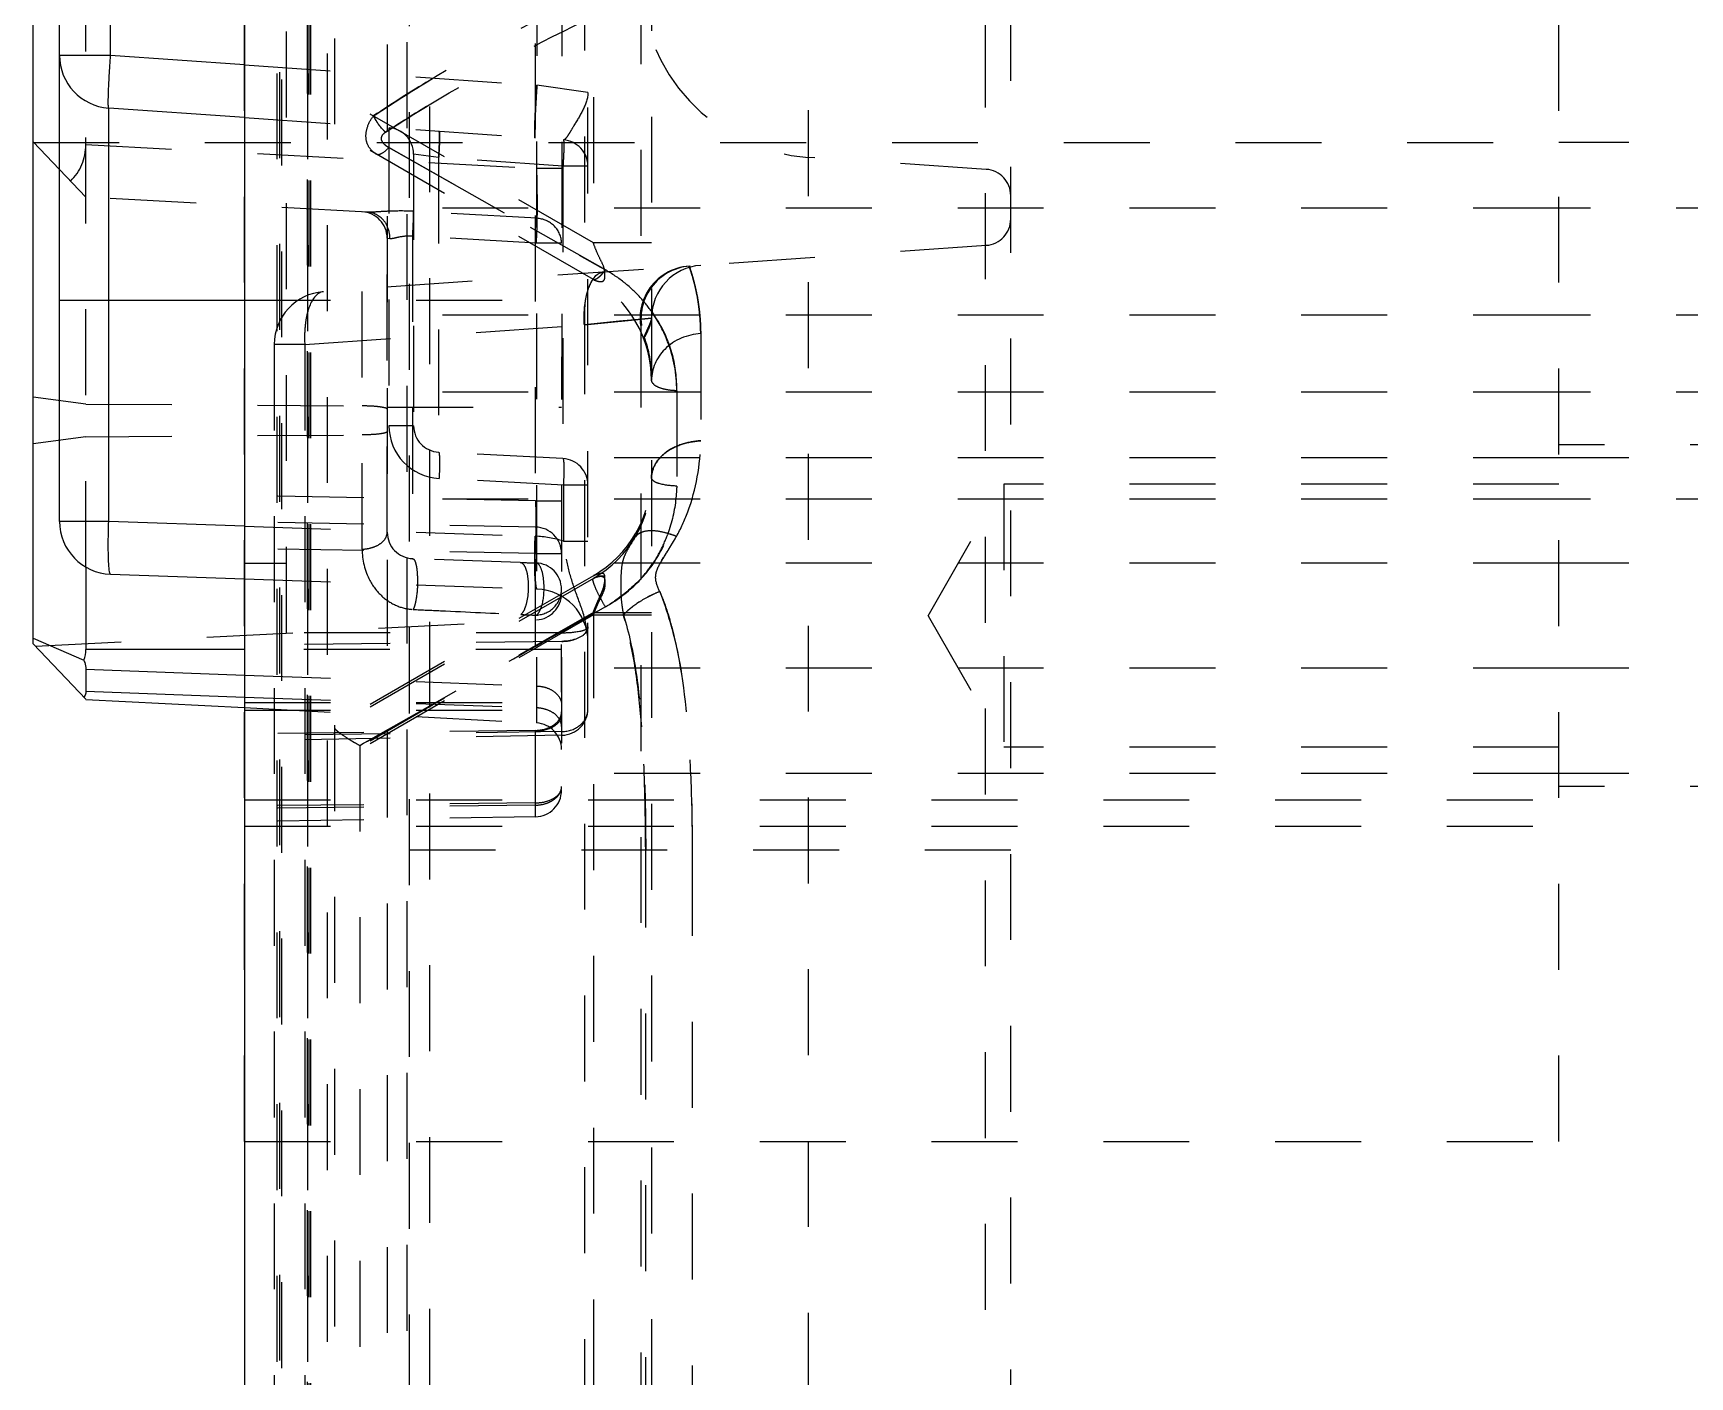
# Model space of a CAD drawing. Header units: millimetres. Extents: x -174 to 1895, y -261 to 458.
# Drawn here: x 366.76 to 398.27, y 217.02 to 242.58 of the extents above; entities that cross this region are included whole.
import ezdxf

# ---------------------------------------------------------------- set-up
doc = ezdxf.new("R2010")
doc.units = ezdxf.units.MM
doc.header["$LTSCALE"] = 16.335
doc.linetypes.add('HIDDEN', pattern=[0.2, 0.1, -0.1])
doc.layers.get('0').update_dxf_attribs({"linetype": 'CONTINUOUS'})
doc.layers.add('202', color=7, linetype='CONTINUOUS')
doc.layers.add('DEFAULT_2', color=8, linetype='HIDDEN')

msp = doc.modelspace()

# ---------------------------------------------------------------- linework, layer by layer
at = {"color": 7, "linetype": 'Continuous'}
for p, q in [((367.265, 233.291), (367.265, 260.714)), ((368.235, 242.152), (368.235, 260.714)), ((366.763, 230.963), (366.763, 254.03)), ((368.235, 242.152), (367.265, 242.152)), ((370.783, 241.974), (368.235, 242.152)), ((368.2, 233.291), (368.2, 241.149)), ((370.783, 240.969), (368.2, 241.149)), ((367.265, 237.497), (370.783, 237.497)), ((368.2, 233.291), (367.265, 233.291)), ((370.783, 233.201), (368.2, 233.291)), ((367.766, 232.424), (367.766, 230.853)), ((368.235, 232.286), (370.783, 232.197)), ((366.763, 231.071), (367.726, 230.651)), ((366.763, 230.963), (367.762, 229.91)), ((370.783, 230.853), (367.766, 230.853)), ((367.766, 230.478), (367.766, 230.061)), ((367.766, 230.478), (370.783, 230.366)), ((367.766, 230.061), (370.783, 229.95)), ((367.766, 229.906), (370.783, 229.748))]:
    msp.add_line(p, q, dxfattribs=at)
for centre, radius, start, end in [((368.27, 242.152), 1.005, 180, 266), ((368.27, 233.291), 1.005, 180, 268), ((367.237, 230.853), 0.529, 337.5165, 0.0122)]:
    msp.add_arc(centre, radius, start, end, dxfattribs=at)
for points, knots in [([(368.2, 241.149), (368.198, 241.149), (368.196, 241.158), (368.194, 241.171), (368.193, 241.196), (368.192, 241.246), (368.192, 241.33), (368.196, 241.453), (368.202, 241.603), (368.214, 241.839), (368.226, 242.024), (368.235, 242.152)], [0, 0, 0, 0, 0.005894, 0.020639, 0.04464, 0.077772, 0.170111, 0.294249, 0.445481, 0.617966, 1, 1, 1, 1]), ([(368.235, 232.286), (368.227, 232.287), (368.218, 232.322), (368.209, 232.372), (368.201, 232.468), (368.195, 232.59), (368.192, 232.741), (368.192, 232.977), (368.196, 233.163), (368.2, 233.291)], [0, 0, 0, 0, 0.023367, 0.081299, 0.173746, 0.29758, 0.448219, 0.619905, 1, 1, 1, 1]), ([(367.726, 230.651), (367.732, 230.636), (367.753, 230.58), (367.766, 230.521), (367.766, 230.478)], [0, 0, 0, 0, 0.275431, 1, 1, 1, 1]), ([(367.766, 230.061), (367.766, 230.049), (367.764, 230.009), (367.747, 229.968), (367.726, 229.948)], [0, 0, 0, 0, 0.292835, 1, 1, 1, 1])]:
    msp.add_open_spline(points, degree=3, knots=knots, dxfattribs=at)
at = {"layer": '202', "color": 7, "linetype": 'Continuous'}
msp.add_line((370.783, 337.497), (370.783, 52.497), dxfattribs=at)
at = {"layer": '202', "color": 8, "linetype": 'HIDDEN'}
for p, q in [((373.915, 280.278), (373.915, 134.605)), ((374.303, 280.387), (374.303, 135.007)), ((373.87, 278.339), (373.87, 136.047)), ((372.354, 278.126), (372.354, 136.26)), ((371.489, 277.628), (371.489, 137.255)), ((395.783, 221.497), (395.783, 277.497)), ((373.499, 271.762), (373.499, 146.137)), ((378.524, 263.855), (378.524, 154.043)), ((371.407, 155.234), (371.407, 262.664)), ((371.455, 155.257), (371.455, 262.641)), ((371.972, 262.664), (371.972, 155.234)), ((371.988, 155.234), (371.988, 262.664)), ((372.008, 262.641), (372.008, 155.257)), ((372.036, 262.641), (372.036, 155.257)), ((377.247, 260.211), (377.247, 157.687)), ((377.418, 257.69), (377.418, 238.587)), ((372.494, 255.544), (372.494, 240.734)), ((384.877, 169.29), (384.877, 248.608)), ((385.358, 169.792), (385.358, 248.106)), ((381.51, 170.867), (381.51, 247.031)), ((378.323, 243.622), (378.323, 174.277)), ((377.418, 238.587), (372.494, 241.43)), ((377.418, 237.89), (372.494, 240.734)), ((429.783, 240.497), (395.783, 240.497)), ((377.647, 238.073), (373.527, 240.401)), ((373.527, 240.401), (374.301, 239.963)), ((384.889, 239.985), (381.51, 240.212)), ((374.301, 239.963), (377.551, 238.127)), ((425.783, 239.247), (395.783, 239.247)), ((384.89, 238.539), (372.284, 237.658)), ((378.524, 238.587), (377.418, 238.587)), ((377.551, 238.127), (377.648, 238.073)), ((371.929, 236.655), (377.247, 237.027)), ((377.247, 237.027), (378.524, 237.157)), ((377.913, 237.095), (377.247, 237.027)), ((378.198, 237.124), (377.913, 237.095)), ((378.334, 237.138), (378.198, 237.124)), ((378.524, 237.157), (378.334, 237.138)), ((425.783, 237.212), (395.783, 237.212)), ((371.349, 236.655), (371.349, 213.956)), ((371.929, 236.655), (371.349, 236.655)), ((371.929, 236.655), (371.929, 213.956)), ((379.459, 236.861), (379.459, 234.823)), ((379.004, 235.775), (379.004, 233.962)), ((425.783, 235.747), (395.783, 235.747)), ((422.783, 234.747), (395.783, 234.747)), ((429.783, 234.497), (395.783, 234.497)), ((425.783, 233.712), (395.783, 233.712)), ((377.418, 232.257), (372.494, 229.414)), ((429.783, 232.497), (395.783, 232.497)), ((377.418, 232.206), (372.494, 229.363)), ((377.647, 231.665), (374.303, 229.778)), ((377.418, 231.56), (372.494, 228.717)), ((377.418, 231.51), (372.494, 228.667)), ((377.418, 231.56), (377.418, 212.457)), ((377.418, 231.56), (378.524, 231.56)), ((377.418, 231.51), (378.524, 231.51)), ((429.783, 230.497), (395.783, 230.497)), ((374.303, 229.778), (372.974, 229.028)), ((372.494, 229.414), (372.494, 214.604)), ((372.974, 229.028), (372.974, 214.894)), ((429.783, 228.497), (395.783, 228.497)), ((422.783, 228.247), (395.783, 228.247)), ((370.783, 227.497), (395.783, 227.497)), ((385.358, 227.039), (372.494, 227.039)), ((378.413, 212.496), (378.413, 227.039)), ((379.297, 227.039), (379.297, 212.003)), ((370.783, 221.497), (395.783, 221.497))]:
    msp.add_line(p, q, dxfattribs=at)
for centre, radius, start, end in [((381.74, 243.622), 3.417, 93.8506, 266.1494), ((391.143, 213.966), 32.428, 121.2912, 123.5194), ((391.04, 213.534), 32.347, 121.1666, 122.9094), ((384.855, 239.484), 0.502, 0, 86.1494), ((384.855, 239.041), 0.502, 274, 360), ((376.622, 238.847), 1.285, 320.2924, 322.9586), ((376.313, 235.711), 2.713, 51.1995, 60.5411), ((379.31, 237.142), 1.005, 94.0126, 201.2263), ((379.328, 237.143), 1.005, 94.0275, 200.2693), ((379.529, 237.157), 1.005, 94.0003, 180), ((372.354, 236.655), 1.005, 94, 180), ((376.313, 235.976), 2.211, 0, 59.9997), ((376.326, 235.725), 2.694, 42.1018, 51.1926), ((376.351, 235.748), 2.66, 34.3298, 42.0868), ((376.371, 235.761), 2.636, 21.0791, 34.3267), ((376.313, 236.026), 2.211, 0, 20.3466), ((376.412, 235.775), 2.592, 359.9923, 21.0613), ((376.313, 234.171), 2.211, 300, 359.9988), ((376.313, 234.121), 2.211, 300.0029, 359.9977), ((376.411, 233.927), 2.577, 331.8622, 340.0769), ((376.482, 233.889), 2.496, 325.9905, 331.8548), ((376.561, 233.836), 2.401, 317.5547, 325.992), ((379.523, 229.824), 2.292, 111.5625, 115.9063), ((375.687, 234.895), 3.778, 301.2592, 304.3146), ((379.326, 230.15), 1.911, 121.8094, 126.9402), ((379.49, 229.881), 2.226, 115.8034, 121.771), ((372.753, 229.888), 5.481, 16.0941, 17.2108)]:
    msp.add_arc(centre, radius, start, end, dxfattribs=at)
for points, knots in [([(373.236, 241.002), (373.572, 241.224), (374.924, 242.084), (376.338, 242.845), (377.418, 243.365)], [0, 0, 0, 0, 0.251577, 1, 1, 1, 1]), ([(373.465, 240.691), (373.801, 240.909), (375.155, 241.749), (376.568, 242.492), (377.647, 242.999)], [0, 0, 0, 0, 0.251367, 1, 1, 1, 1]), ([(373.297, 240.27), (373.242, 240.302), (373.142, 240.388), (373.078, 240.584), (373.111, 240.802), (373.186, 240.938), (373.236, 241.002)], [0, 0, 0, 0, 0.227478, 0.45393, 0.709862, 1, 1, 1, 1]), ([(373.465, 240.691), (373.443, 240.712), (373.353, 240.805), (373.28, 240.913), (373.236, 241.002)], [0, 0, 0, 0, 0.235328, 1, 1, 1, 1]), ([(373.465, 240.691), (373.45, 240.705), (373.39, 240.765), (373.337, 240.833), (373.301, 240.888)], [0, 0, 0, 0, 0.233047, 1, 1, 1, 1]), ([(373.527, 240.401), (373.494, 240.419), (373.439, 240.458), (373.379, 240.539), (373.394, 240.634), (373.439, 240.674), (373.465, 240.691)], [0, 0, 0, 0, 0.299639, 0.541629, 0.75292, 1, 1, 1, 1]), ([(373.526, 240.401), (373.487, 240.358), (373.428, 240.298), (373.325, 240.254), (373.297, 240.27)], [0, 0, 0, 0, 0.638454, 1, 1, 1, 1]), ([(377.418, 237.89), (377.437, 237.879), (377.481, 237.863), (377.539, 237.848), (377.586, 237.851), (377.635, 237.88), (377.64, 237.983), (377.633, 238.118), (377.549, 238.266), (377.48, 238.424), (377.435, 238.532), (377.418, 238.587)], [0, 0, 0, 0, 0.068687, 0.145175, 0.180652, 0.214375, 0.309502, 0.462239, 0.641508, 0.821478, 1, 1, 1, 1]), ([(377.247, 237.027), (377.24, 237.148), (377.242, 237.329), (377.28, 237.564), (377.34, 237.798), (377.465, 238.02), (377.602, 238.03)], [0, 0, 0, 0, 0.325312, 0.48564, 0.633141, 1, 1, 1, 1]), ([(377.414, 237.903), (377.406, 237.891), (377.373, 237.839), (377.347, 237.782), (377.331, 237.736)], [0, 0, 0, 0, 0.226554, 1, 1, 1, 1]), ([(377.602, 238.03), (377.586, 238.028), (377.509, 238.012), (377.449, 237.952), (377.414, 237.903)], [0, 0, 0, 0, 0.210469, 1, 1, 1, 1]), ([(377.648, 238.073), (377.607, 238.018), (377.548, 237.949), (377.466, 237.89), (377.429, 237.884), (377.418, 237.89)], [0, 0, 0, 0, 0.670589, 0.87802, 1, 1, 1, 1]), ([(377.61, 238.026), (377.587, 237.997), (377.544, 237.951), (377.495, 237.91), (377.472, 237.898)], [0, 0, 0, 0, 0.586324, 1, 1, 1, 1]), ([(379.004, 235.775), (379.008, 236.004), (378.957, 236.466), (378.677, 237.11), (378.238, 237.662), (377.864, 237.971), (377.647, 238.073)], [0, 0, 0, 0, 0.245752, 0.491428, 0.742968, 1, 1, 1, 1]), ([(379.459, 236.861), (379.459, 236.961), (379.451, 237.148), (379.422, 237.408), (379.384, 237.628), (379.342, 237.809), (379.308, 237.934), (379.283, 238.015), (379.269, 238.06), (379.256, 238.095), (379.249, 238.122), (379.241, 238.133), (379.242, 238.144), (379.24, 238.144)], [0, 0, 0, 0, 0.228721, 0.42882, 0.600041, 0.74196, 0.853804, 0.898171, 0.934664, 0.963158, 0.983584, 0.995884, 1, 1, 1, 1]), ([(379.24, 238.144), (379.242, 238.144), (379.241, 238.133), (379.249, 238.122), (379.256, 238.095), (379.269, 238.06), (379.283, 238.015), (379.308, 237.934), (379.342, 237.809), (379.384, 237.628), (379.422, 237.408), (379.451, 237.148), (379.459, 236.961), (379.459, 236.861)], [0, 0, 0, 0, 0.004125, 0.016425, 0.036845, 0.065332, 0.101822, 0.146191, 0.258044, 0.399971, 0.57119, 0.771279, 1, 1, 1, 1]), ([(372.284, 237.658), (372.148, 237.648), (372.024, 237.429), (371.963, 237.2), (371.925, 236.965), (371.922, 236.781), (371.929, 236.655)], [0, 0, 0, 0, 0.366663, 0.50684, 0.662038, 1, 1, 1, 1]), ([(377.472, 237.898), (377.467, 237.895), (377.45, 237.887), (377.429, 237.884), (377.418, 237.89)], [0, 0, 0, 0, 0.329897, 1, 1, 1, 1]), ([(377.258, 237.415), (377.246, 237.318), (377.24, 237.188), (377.245, 237.059), (377.247, 237.027)], [0, 0, 0, 0, 0.755281, 1, 1, 1, 1]), ([(378.372, 236.778), (378.373, 236.778), (378.374, 236.784), (378.379, 236.79), (378.384, 236.804), (378.398, 236.832), (378.418, 236.877), (378.445, 236.935), (378.474, 236.997), (378.505, 237.069), (378.524, 237.124), (378.524, 237.158)], [0, 0, 0, 0, 0.007387, 0.029296, 0.065627, 0.116274, 0.255365, 0.422078, 0.590545, 0.748357, 1, 1, 1, 1]), ([(378.524, 237.158), (378.524, 237.126), (378.501, 237.056), (378.445, 236.939), (378.403, 236.849), (378.379, 236.794)], [0, 0, 0, 0, 0.245061, 0.54343, 1, 1, 1, 1]), ([(378.524, 237.158), (378.524, 237.115), (378.5, 237.028), (378.457, 236.93), (378.426, 236.861), (378.404, 236.821), (378.398, 236.806), (378.386, 236.792), (378.385, 236.794)], [0, 0, 0, 0, 0.327698, 0.671898, 0.815705, 0.921062, 0.982753, 1, 1, 1, 1]), ([(378.524, 237.158), (378.524, 237.119), (378.503, 237.06), (378.47, 236.984), (378.443, 236.925), (378.42, 236.876), (378.402, 236.829), (378.391, 236.816), (378.386, 236.792), (378.385, 236.794)], [0, 0, 0, 0, 0.29668, 0.469714, 0.639709, 0.790168, 0.90599, 0.976818, 1, 1, 1, 1]), ([(378.524, 237.158), (378.524, 237.119), (378.503, 237.06), (378.47, 236.984), (378.443, 236.925), (378.42, 236.876), (378.402, 236.829), (378.391, 236.816), (378.386, 236.792), (378.385, 236.794)], [0, 0, 0, 0, 0.29668, 0.469714, 0.639709, 0.790168, 0.90599, 0.976818, 1, 1, 1, 1]), ([(378.524, 237.158), (378.524, 237.119), (378.503, 237.06), (378.47, 236.984), (378.443, 236.925), (378.42, 236.876), (378.402, 236.829), (378.391, 236.816), (378.386, 236.792), (378.385, 236.794)], [0, 0, 0, 0, 0.29668, 0.469714, 0.639709, 0.790168, 0.90599, 0.976818, 1, 1, 1, 1]), ([(378.524, 237.158), (378.524, 237.119), (378.503, 237.06), (378.47, 236.984), (378.443, 236.925), (378.42, 236.876), (378.402, 236.829), (378.391, 236.816), (378.386, 236.792), (378.385, 236.794)], [0, 0, 0, 0, 0.29668, 0.469714, 0.639709, 0.790168, 0.90599, 0.976818, 1, 1, 1, 1]), ([(378.379, 236.794), (378.378, 236.79), (378.375, 236.788), (378.373, 236.777), (378.372, 236.778)], [0, 0, 0, 0, 0.755889, 1, 1, 1, 1]), ([(379.459, 236.861), (379.21, 236.846), (378.735, 236.66), (378.524, 236.188), (378.524, 235.976)], [0, 0, 0, 0, 0.539434, 1, 1, 1, 1]), ([(379.459, 236.861), (379.21, 236.846), (378.735, 236.66), (378.524, 236.188), (378.524, 235.976)], [0, 0, 0, 0, 0.539433, 1, 1, 1, 1]), ([(379.004, 235.775), (378.944, 235.776), (378.828, 235.787), (378.675, 235.825), (378.565, 235.885), (378.524, 235.949), (378.524, 235.976)], [0, 0, 0, 0, 0.327003, 0.630111, 0.853572, 1, 1, 1, 1]), ([(378.524, 234.121), (378.524, 234.208), (378.582, 234.396), (378.793, 234.628), (379.105, 234.772), (379.339, 234.817), (379.459, 234.823)], [0, 0, 0, 0, 0.203805, 0.443764, 0.718948, 1, 1, 1, 1]), ([(379.459, 234.823), (379.339, 234.817), (379.105, 234.772), (378.793, 234.628), (378.582, 234.396), (378.524, 234.208), (378.524, 234.121)], [0, 0, 0, 0, 0.281052, 0.556237, 0.796195, 1, 1, 1, 1]), ([(378.999, 233.003), (379.081, 233.153), (379.342, 233.728), (379.456, 234.364), (379.459, 234.823)], [0, 0, 0, 0, 0.271319, 1, 1, 1, 1]), ([(379.004, 233.962), (378.891, 233.964), (378.736, 233.982), (378.573, 234.042), (378.523, 234.097), (378.524, 234.121)], [0, 0, 0, 0, 0.642064, 0.860566, 1, 1, 1, 1]), ([(379.004, 233.962), (378.891, 233.964), (378.736, 233.982), (378.573, 234.042), (378.523, 234.097), (378.524, 234.121)], [0, 0, 0, 0, 0.642068, 0.860568, 1, 1, 1, 1]), ([(377.647, 231.665), (377.853, 231.783), (378.238, 232.063), (378.682, 232.619), (378.947, 233.271), (379.002, 233.733), (379.004, 233.962)], [0, 0, 0, 0, 0.254203, 0.505822, 0.754356, 1, 1, 1, 1]), ([(379.004, 233.962), (379.001, 233.885), (378.98, 233.575), (378.913, 233.268), (378.834, 233.049)], [0, 0, 0, 0, 0.248637, 1, 1, 1, 1]), ([(378.208, 232.982), (378.178, 232.933), (378.119, 232.838), (378.036, 232.699), (377.975, 232.552), (377.948, 232.386), (377.939, 232.195), (377.936, 231.979), (377.95, 231.747), (377.976, 231.59), (377.988, 231.51)], [0, 0, 0, 0, 0.112306, 0.218061, 0.316631, 0.420727, 0.545827, 0.689259, 0.842638, 1, 1, 1, 1]), ([(378.999, 233.003), (378.915, 233.037), (378.748, 233.088), (378.482, 233.131), (378.262, 233.073), (378.208, 232.982)], [0, 0, 0, 0, 0.327104, 0.616948, 1, 1, 1, 1]), ([(378.309, 233.07), (378.298, 233.064), (378.258, 233.042), (378.224, 233.01), (378.208, 232.982)], [0, 0, 0, 0, 0.274803, 1, 1, 1, 1]), ([(378.513, 233.111), (378.493, 233.111), (378.423, 233.108), (378.353, 233.092), (378.309, 233.07)], [0, 0, 0, 0, 0.284368, 1, 1, 1, 1]), ([(378.999, 233.004), (378.957, 233.021), (378.8, 233.076), (378.634, 233.112), (378.513, 233.111)], [0, 0, 0, 0, 0.271427, 1, 1, 1, 1]), ([(378.68, 231.956), (378.64, 232.042), (378.561, 232.234), (378.691, 232.514), (378.851, 232.751), (378.948, 232.921), (378.999, 233.003)], [0, 0, 0, 0, 0.247322, 0.496603, 0.749708, 1, 1, 1, 1]), ([(377.418, 231.56), (377.444, 231.644), (377.498, 231.766), (377.574, 231.925), (377.618, 232.045), (377.637, 232.142), (377.638, 232.211), (377.636, 232.25), (377.63, 232.283), (377.595, 232.307), (377.565, 232.298), (377.546, 232.296)], [0, 0, 0, 0, 0.310732, 0.467589, 0.623265, 0.759855, 0.816973, 0.864666, 0.900795, 0.929936, 1, 1, 1, 1]), ([(377.418, 232.257), (377.437, 232.268), (377.479, 232.284), (377.523, 232.295), (377.546, 232.297)], [0, 0, 0, 0, 0.496795, 1, 1, 1, 1]), ([(377.517, 232.292), (377.491, 232.287), (377.457, 232.277), (377.425, 232.261), (377.418, 232.257)], [0, 0, 0, 0, 0.769826, 1, 1, 1, 1]), ([(377.418, 231.51), (377.435, 231.565), (377.478, 231.673), (377.554, 231.83), (377.609, 231.963), (377.633, 232.068), (377.639, 232.137), (377.637, 232.191), (377.63, 232.239), (377.59, 232.253), (377.542, 232.244), (377.481, 232.237), (377.438, 232.218), (377.418, 232.206)], [0, 0, 0, 0, 0.176204, 0.353647, 0.53122, 0.612347, 0.683021, 0.740844, 0.781916, 0.815777, 0.856741, 0.931252, 1, 1, 1, 1]), ([(377.418, 232.206), (377.437, 232.218), (377.481, 232.234), (377.539, 232.248), (377.586, 232.246), (377.635, 232.217), (377.64, 232.114), (377.633, 231.979), (377.549, 231.831), (377.48, 231.673), (377.435, 231.565), (377.418, 231.51)], [0, 0, 0, 0, 0.068687, 0.145175, 0.180652, 0.214374, 0.309502, 0.462239, 0.641508, 0.821478, 1, 1, 1, 1]), ([(377.647, 231.665), (377.609, 231.729), (377.542, 231.847), (377.464, 232.007), (377.421, 232.12), (377.408, 232.179), (377.412, 232.203), (377.418, 232.206)], [0, 0, 0, 0, 0.375116, 0.681412, 0.897629, 0.965099, 1, 1, 1, 1]), ([(378.68, 231.956), (378.542, 231.901), (378.295, 231.775), (378.075, 231.604), (377.989, 231.51)], [0, 0, 0, 0, 0.53789, 1, 1, 1, 1]), ([(378.68, 231.956), (378.822, 231.587), (379.052, 230.809), (379.205, 229.585), (379.282, 228.322), (379.297, 227.469), (379.297, 227.039)], [0, 0, 0, 0, 0.238001, 0.48593, 0.741128, 1, 1, 1, 1]), ([(378.68, 231.956), (378.704, 231.902), (378.794, 231.681), (378.862, 231.452), (378.908, 231.279)], [0, 0, 0, 0, 0.247563, 1, 1, 1, 1]), ([(372.974, 229.028), (373.365, 229.248), (374.922, 230.128), (376.48, 231.007), (377.647, 231.665)], [0, 0, 0, 0, 0.250642, 1, 1, 1, 1]), ([(378.177, 231.678), (378.159, 231.664), (378.093, 231.612), (378.031, 231.556), (377.988, 231.51)], [0, 0, 0, 0, 0.265143, 1, 1, 1, 1]), ([(377.989, 231.51), (378.096, 231.171), (378.245, 230.453), (378.387, 228.958), (378.413, 227.811), (378.413, 227.039)], [0, 0, 0, 0, 0.23691, 0.485864, 1, 1, 1, 1]), ([(378.338, 229.381), (378.312, 229.726), (378.244, 230.407), (378.113, 231.082), (378.019, 231.408)], [0, 0, 0, 0, 0.505044, 1, 1, 1, 1]), ([(378.908, 231.279), (379.084, 230.606), (379.26, 229.185), (379.297, 227.765), (379.297, 227.039)], [0, 0, 0, 0, 0.489493, 1, 1, 1, 1]), ([(372.494, 229.36), (372.494, 229.353), (372.51, 229.336), (372.539, 229.308), (372.587, 229.272), (372.674, 229.21), (372.805, 229.127), (372.915, 229.061), (372.974, 229.028)], [0, 0, 0, 0, 0.036227, 0.108194, 0.211939, 0.341784, 0.654535, 1, 1, 1, 1]), ([(372.754, 229.158), (372.771, 229.147), (372.844, 229.102), (372.918, 229.06), (372.974, 229.028)], [0, 0, 0, 0, 0.242586, 1, 1, 1, 1]), ([(378.413, 227.039), (378.412, 227.235), (378.406, 228.016), (378.381, 228.798), (378.338, 229.381)], [0, 0, 0, 0, 0.251037, 1, 1, 1, 1])]:
    msp.add_open_spline(points, degree=3, knots=knots, dxfattribs=at)
for points in [[(373.301, 240.888), (373.277, 240.924), (373.255, 240.962), (373.236, 241.002)], [(373.448, 240.457), (373.472, 240.435), (373.499, 240.417), (373.527, 240.401)], [(378.846, 232.749), (378.898, 232.833), (378.948, 232.918), (378.999, 233.004)], [(378.707, 232.522), (378.752, 232.598), (378.8, 232.673), (378.846, 232.749)], [(377.546, 232.296), (377.536, 232.295), (377.527, 232.293), (377.517, 232.292)], [(378.334, 232.216), (378.181, 232.049), (378.004, 231.902), (377.817, 231.774)]]:
    msp.add_open_spline(points, degree=3, dxfattribs=at)
at = {"layer": 'DEFAULT_2', "color": 8, "linetype": 'HIDDEN'}
for p, q in [((370.783, 221.497), (370.783, 277.497)), ((395.783, 221.497), (395.783, 277.497)), ((376.345, 260.114), (376.336, 229.457)), ((376.821, 260.109), (376.813, 228.176)), ((377.315, 229.726), (377.315, 260.109)), ((376.319, 227.674), (376.319, 257.32)), ((367.766, 232.424), (367.766, 254.14)), ((371.583, 231.172), (371.583, 252.497)), ((370.783, 241.974), (376.345, 241.585)), ((377.315, 241.449), (376.345, 241.585)), ((370.783, 240.969), (376.848, 240.544)), ((373.531, 240.776), (373.531, 235.108)), ((366.763, 240.511), (367.766, 239.453)), ((366.763, 240.497), (395.783, 240.497)), ((367.766, 240.457), (376.336, 240.008)), ((373.999, 240.275), (373.999, 235.109)), ((374.475, 240.208), (373.999, 240.275)), ((374.475, 240.208), (374.475, 234.608)), ((376.839, 240.043), (374.475, 240.208)), ((376.336, 240.008), (376.813, 240.008)), ((376.839, 240.043), (376.839, 234.484)), ((377.315, 240.043), (376.839, 240.043)), ((373.123, 239.173), (367.766, 239.453)), ((373.02, 232.762), (373.02, 239.178)), ((376.343, 239.055), (373.997, 239.187)), ((395.783, 239.247), (373.999, 239.247)), ((373.496, 233.083), (373.496, 238.676)), ((373.496, 238.676), (373.548, 238.671)), ((373.981, 238.716), (373.981, 232.581)), ((376.328, 238.579), (373.981, 238.716)), ((376.813, 238.579), (376.328, 238.579)), ((370.783, 237.497), (377.315, 237.497)), ((395.783, 237.212), (373.496, 237.212)), ((395.783, 235.747), (373.999, 235.747)), ((367.766, 235.521), (366.763, 235.653)), ((367.766, 235.521), (373.02, 235.487)), ((373.496, 235.462), (376.813, 235.462)), ((373.999, 235.109), (373.531, 235.109)), ((367.766, 234.9), (366.763, 234.768)), ((367.766, 234.9), (373.02, 234.934)), ((376.839, 234.484), (374.475, 234.608)), ((395.783, 234.497), (377.315, 234.497)), ((376.848, 233.982), (374.484, 234.106)), ((376.848, 233.982), (376.848, 232.915)), ((377.315, 233.982), (376.848, 233.982)), ((383.783, 231.497), (385.226, 233.997)), ((385.226, 233.997), (385.226, 228.997)), ((395.783, 233.997), (385.226, 233.997)), ((376.319, 233.684), (370.783, 233.781)), ((395.783, 233.712), (373.496, 233.712)), ((376.319, 233.684), (376.813, 233.684)), ((376.319, 233.182), (370.783, 233.279)), ((370.783, 233.201), (376.31, 233.007)), ((376.848, 232.915), (377.315, 232.915)), ((376.319, 232.68), (370.783, 232.776)), ((376.027, 232.509), (373.981, 232.581)), ((376.319, 232.68), (376.813, 232.68)), ((370.783, 232.497), (371.583, 232.497)), ((395.783, 232.497), (376.813, 232.497)), ((370.783, 232.197), (376.345, 232.003)), ((366.806, 230.917), (376.336, 231.417)), ((383.783, 231.497), (385.226, 228.997)), ((376.821, 231.172), (370.783, 231.172)), ((376.821, 231.008), (370.783, 230.933)), ((376.813, 230.853), (370.783, 230.853)), ((370.783, 230.366), (376.336, 230.16)), ((395.783, 230.497), (377.315, 230.497)), ((370.783, 229.95), (376.336, 229.744)), ((370.783, 229.848), (376.813, 229.848)), ((370.783, 229.748), (376.336, 229.457)), ((370.783, 229.7), (376.813, 229.7)), ((376.319, 229.316), (370.783, 229.247)), ((376.821, 229.292), (370.783, 229.218)), ((376.821, 229.224), (370.783, 229.119)), ((395.783, 228.997), (385.226, 228.997)), ((395.783, 228.497), (376.813, 228.497)), ((370.783, 227.997), (395.783, 227.997)), ((376.319, 227.937), (370.783, 227.879)), ((376.319, 227.894), (370.783, 227.826)), ((376.319, 227.674), (370.783, 227.577)), ((370.783, 221.497), (395.783, 221.497))]:
    msp.add_line(p, q, dxfattribs=at)
for centre, radius, start, end in [((373.496, 240.275), 0.502, 360, 86), ((376.813, 240.043), 0.502, 0.0001, 86), ((372.994, 238.676), 0.502, 360, 87), ((374.536, 235.109), 1.005, 180.0479, 267.0424), ((374.501, 235.109), 0.502, 180, 266.9976), ((376.813, 233.982), 0.502, 0, 87), ((376.31, 232.68), 0.502, 0, 89), ((373.999, 233.083), 0.502, 180, 268.0001), ((376.238, 230.989), 2.02, 72.4423, 87.9602), ((377.126, 263.974), 31.484, 268.0004, 268.5472), ((376.31, 231.998), 0.502, 0.0192, 88.0085), ((376.31, 231.919), 0.502, 273, 0), ((376.31, 230.999), 1.005, 359.9998, 88), ((377.149, 254.955), 23.462, 267.282, 268.0155), ((376.813, 229.726), 0.502, 271, 0), ((376.31, 228.955), 0.502, 0, 87), ((376.31, 228.176), 0.502, 271, 0)]:
    msp.add_arc(centre, radius, start, end, dxfattribs=at)
msp.add_ellipse((366.761, 240.512), major_axis=(0.712, -0.75), ratio=0.946369, start_param=0, end_param=0.784029, dxfattribs=at)
for points, knots in [([(376.31, 240.582), (376.309, 240.582), (376.306, 240.59), (376.305, 240.602), (376.303, 240.625), (376.302, 240.673), (376.302, 240.759), (376.306, 240.887), (376.313, 241.043), (376.325, 241.279), (376.337, 241.462), (376.345, 241.585)], [0, 0, 0, 0, 0.005147, 0.018198, 0.040223, 0.071881, 0.16493, 0.294256, 0.453845, 0.632507, 1, 1, 1, 1]), ([(376.345, 241.585), (376.337, 241.462), (376.325, 241.279), (376.313, 241.043), (376.306, 240.887), (376.302, 240.759), (376.302, 240.673), (376.303, 240.625), (376.305, 240.602), (376.306, 240.59), (376.309, 240.582), (376.31, 240.582)], [0, 0, 0, 0, 0.367493, 0.546155, 0.705744, 0.835069, 0.928119, 0.959777, 0.981802, 0.994852, 1, 1, 1, 1]), ([(377.315, 241.449), (377.315, 241.338), (377.233, 241.12), (377.092, 240.892), (376.994, 240.725), (376.936, 240.631), (376.895, 240.572), (376.861, 240.543), (376.848, 240.544)], [0, 0, 0, 0, 0.322732, 0.646457, 0.781947, 0.888415, 0.960663, 1, 1, 1, 1]), ([(374.484, 240.71), (374.487, 240.709), (374.488, 240.691), (374.492, 240.668), (374.492, 240.619), (374.492, 240.557), (374.49, 240.48), (374.485, 240.362), (374.479, 240.27), (374.475, 240.208)], [0, 0, 0, 0, 0.02107, 0.077536, 0.16929, 0.295337, 0.452707, 0.63089, 1, 1, 1, 1]), ([(374.475, 240.208), (374.479, 240.27), (374.485, 240.362), (374.49, 240.48), (374.492, 240.557), (374.492, 240.619), (374.492, 240.668), (374.488, 240.691), (374.487, 240.709), (374.484, 240.71)], [0, 0, 0, 0, 0.36911, 0.547293, 0.704663, 0.83071, 0.922464, 0.97893, 1, 1, 1, 1]), ([(376.848, 240.544), (376.851, 240.544), (376.853, 240.525), (376.856, 240.502), (376.856, 240.453), (376.856, 240.393), (376.854, 240.317), (376.849, 240.2), (376.843, 240.107), (376.839, 240.043)], [0, 0, 0, 0, 0.021661, 0.079096, 0.171469, 0.295505, 0.446435, 0.618616, 1, 1, 1, 1]), ([(376.336, 240.008), (376.342, 239.812), (376.346, 239.494), (376.35, 239.176), (376.343, 239.055)], [0, 0, 0, 0, 0.617134, 1, 1, 1, 1]), ([(373.997, 239.187), (373.837, 239.195), (373.605, 239.195), (373.314, 239.176), (373.183, 239.169), (373.123, 239.173)], [0, 0, 0, 0, 0.549041, 0.795654, 1, 1, 1, 1]), ([(373.548, 238.671), (373.549, 238.732), (373.526, 238.857), (373.416, 239.071), (373.237, 239.167), (373.123, 239.173)], [0, 0, 0, 0, 0.257214, 0.522389, 1, 1, 1, 1]), ([(373.981, 238.716), (373.987, 238.81), (373.994, 238.967), (374, 239.124), (373.997, 239.187)], [0, 0, 0, 0, 0.597252, 1, 1, 1, 1]), ([(376.343, 239.055), (376.346, 238.994), (376.34, 238.835), (376.333, 238.677), (376.328, 238.579)], [0, 0, 0, 0, 0.383222, 1, 1, 1, 1]), ([(376.813, 238.579), (376.813, 238.697), (376.709, 238.944), (376.465, 239.047), (376.343, 239.055)], [0, 0, 0, 0, 0.491797, 1, 1, 1, 1]), ([(373.548, 238.671), (373.574, 238.668), (373.637, 238.681), (373.777, 238.715), (373.899, 238.726), (373.981, 238.716)], [0, 0, 0, 0, 0.183482, 0.428788, 1, 1, 1, 1]), ([(373.496, 235.424), (373.496, 235.429), (373.483, 235.44), (373.438, 235.455), (373.341, 235.471), (373.195, 235.483), (373.081, 235.486), (373.02, 235.487)], [0, 0, 0, 0, 0.030582, 0.090302, 0.304178, 0.621826, 1, 1, 1, 1]), ([(373.496, 234.997), (373.496, 234.992), (373.483, 234.981), (373.438, 234.966), (373.341, 234.95), (373.195, 234.938), (373.081, 234.935), (373.02, 234.934)], [0, 0, 0, 0, 0.030582, 0.090302, 0.304178, 0.621826, 1, 1, 1, 1]), ([(374.475, 234.608), (374.479, 234.607), (374.483, 234.59), (374.487, 234.565), (374.49, 234.517), (374.492, 234.455), (374.492, 234.377), (374.49, 234.259), (374.487, 234.167), (374.484, 234.106)], [0, 0, 0, 0, 0.022628, 0.079575, 0.171419, 0.297296, 0.454303, 0.631999, 1, 1, 1, 1]), ([(376.839, 234.484), (376.843, 234.483), (376.847, 234.466), (376.851, 234.441), (376.855, 234.393), (376.857, 234.303), (376.856, 234.163), (376.851, 234.046), (376.848, 233.982)], [0, 0, 0, 0, 0.023369, 0.08127, 0.173695, 0.29754, 0.619788, 1, 1, 1, 1]), ([(376.319, 233.684), (376.32, 233.62), (376.321, 233.527), (376.322, 233.409), (376.323, 233.334), (376.322, 233.272), (376.322, 233.23), (376.321, 233.205), (376.321, 233.193), (376.32, 233.187), (376.32, 233.182), (376.319, 233.182)], [0, 0, 0, 0, 0.382579, 0.555417, 0.706918, 0.831232, 0.923602, 0.956656, 0.980504, 0.994939, 1, 1, 1, 1]), ([(376.319, 233.182), (376.32, 233.182), (376.32, 233.177), (376.321, 233.171), (376.321, 233.159), (376.322, 233.134), (376.322, 233.092), (376.323, 233.03), (376.322, 232.955), (376.321, 232.837), (376.32, 232.744), (376.319, 232.68)], [0, 0, 0, 0, 0.005124, 0.019617, 0.043482, 0.076569, 0.168959, 0.293301, 0.444714, 0.617473, 1, 1, 1, 1]), ([(373.02, 232.762), (373.082, 232.764), (373.201, 232.782), (373.356, 232.849), (373.466, 232.951), (373.496, 233.041), (373.496, 233.083)], [0, 0, 0, 0, 0.298221, 0.569556, 0.800881, 1, 1, 1, 1]), ([(376.345, 232.003), (376.338, 232.003), (376.328, 232.035), (376.32, 232.084), (376.311, 232.181), (376.305, 232.308), (376.302, 232.465), (376.302, 232.701), (376.306, 232.884), (376.31, 233.007)], [0, 0, 0, 0, 0.020895, 0.075442, 0.168631, 0.297642, 0.456589, 0.634406, 1, 1, 1, 1]), ([(376.31, 233.007), (376.306, 232.884), (376.302, 232.701), (376.302, 232.465), (376.305, 232.308), (376.311, 232.181), (376.32, 232.084), (376.328, 232.035), (376.338, 232.003), (376.345, 232.003)], [0, 0, 0, 0, 0.365594, 0.543411, 0.702358, 0.831369, 0.924558, 0.979105, 1, 1, 1, 1]), ([(377.315, 230.999), (377.315, 231.183), (377.246, 231.532), (377.056, 231.998), (376.92, 232.454), (376.869, 232.761), (376.848, 232.915)], [0, 0, 0, 0, 0.279454, 0.529708, 0.763959, 1, 1, 1, 1]), ([(373.02, 232.762), (373.02, 232.558), (373.102, 232.212), (373.382, 231.854), (373.678, 231.667), (373.887, 231.62), (373.99, 231.615)], [0, 0, 0, 0, 0.372095, 0.61706, 0.812695, 1, 1, 1, 1]), ([(373.981, 232.581), (373.997, 232.58), (374.029, 232.536), (374.062, 232.404), (374.08, 232.159), (374.065, 231.906), (374.03, 231.72), (374.006, 231.644), (373.99, 231.615)], [0, 0, 0, 0, 0.04677, 0.136602, 0.428349, 0.763436, 0.901582, 1, 1, 1, 1]), ([(376.027, 232.509), (376.072, 232.508), (376.135, 232.405), (376.169, 232.255), (376.186, 232.061), (376.173, 231.863), (376.138, 231.697), (376.094, 231.584), (376.055, 231.533), (376.036, 231.52)], [0, 0, 0, 0, 0.125842, 0.266938, 0.458697, 0.660284, 0.825416, 0.935072, 1, 1, 1, 1]), ([(376.336, 231.508), (376.355, 231.52), (376.394, 231.568), (376.465, 231.744), (376.49, 231.981), (376.469, 232.234), (376.434, 232.388), (376.374, 232.494), (376.328, 232.5)], [0, 0, 0, 0, 0.062276, 0.168716, 0.530967, 0.724404, 0.868794, 1, 1, 1, 1]), ([(376.336, 231.508), (376.46, 231.514), (376.71, 231.622), (376.813, 231.876), (376.813, 231.998)], [0, 0, 0, 0, 0.503903, 1, 1, 1, 1]), ([(373.99, 231.615), (374.163, 231.607), (374.845, 231.576), (375.527, 231.544), (376.036, 231.52)], [0, 0, 0, 0, 0.253475, 1, 1, 1, 1]), ([(376.821, 231.008), (376.886, 231.009), (377.069, 231.025), (377.315, 231.153), (377.315, 231.284)], [0, 0, 0, 0, 0.329012, 1, 1, 1, 1]), ([(377.315, 231.284), (377.315, 231.248), (377.269, 231.14), (377.082, 231.036), (376.915, 231.009), (376.821, 231.008)], [0, 0, 0, 0, 0.177901, 0.536881, 1, 1, 1, 1]), ([(376.821, 231.172), (376.939, 231.172), (377.099, 231.186), (377.261, 231.223), (377.315, 231.265), (377.315, 231.284)], [0, 0, 0, 0, 0.67741, 0.890685, 1, 1, 1, 1]), ([(376.813, 230.044), (376.813, 230.195), (376.807, 230.497), (376.813, 230.798), (376.813, 230.949)], [0, 0, 0, 0, 0.5, 1, 1, 1, 1]), ([(376.336, 230.16), (376.399, 230.158), (376.519, 230.138), (376.675, 230.062), (376.784, 229.948), (376.813, 229.851), (376.813, 229.805)], [0, 0, 0, 0, 0.288225, 0.554653, 0.789551, 1, 1, 1, 1]), ([(376.813, 229.389), (376.813, 229.434), (376.784, 229.532), (376.675, 229.646), (376.519, 229.721), (376.399, 229.741), (376.336, 229.744)], [0, 0, 0, 0, 0.210449, 0.445347, 0.711775, 1, 1, 1, 1]), ([(376.821, 229.292), (376.947, 229.294), (377.14, 229.36), (377.289, 229.555), (377.315, 229.67), (377.315, 229.726)], [0, 0, 0, 0, 0.522522, 0.766207, 1, 1, 1, 1]), ([(376.319, 229.316), (376.383, 229.316), (376.507, 229.334), (376.668, 229.409), (376.783, 229.524), (376.813, 229.624), (376.813, 229.671)], [0, 0, 0, 0, 0.288099, 0.555128, 0.790199, 1, 1, 1, 1]), ([(376.319, 229.305), (376.383, 229.306), (376.505, 229.321), (376.664, 229.383), (376.78, 229.478), (376.813, 229.567), (376.813, 229.607)], [0, 0, 0, 0, 0.30414, 0.579318, 0.808855, 1, 1, 1, 1]), ([(376.319, 227.894), (376.383, 227.895), (376.507, 227.913), (376.668, 227.988), (376.783, 228.103), (376.813, 228.203), (376.813, 228.25)], [0, 0, 0, 0, 0.288099, 0.555128, 0.790199, 1, 1, 1, 1]), ([(376.319, 227.937), (376.383, 227.938), (376.505, 227.952), (376.664, 228.015), (376.78, 228.11), (376.813, 228.198), (376.813, 228.238)], [0, 0, 0, 0, 0.304155, 0.579348, 0.808884, 1, 1, 1, 1])]:
    msp.add_open_spline(points, degree=3, knots=knots, dxfattribs=at)

doc.saveas('drawing.dxf')
